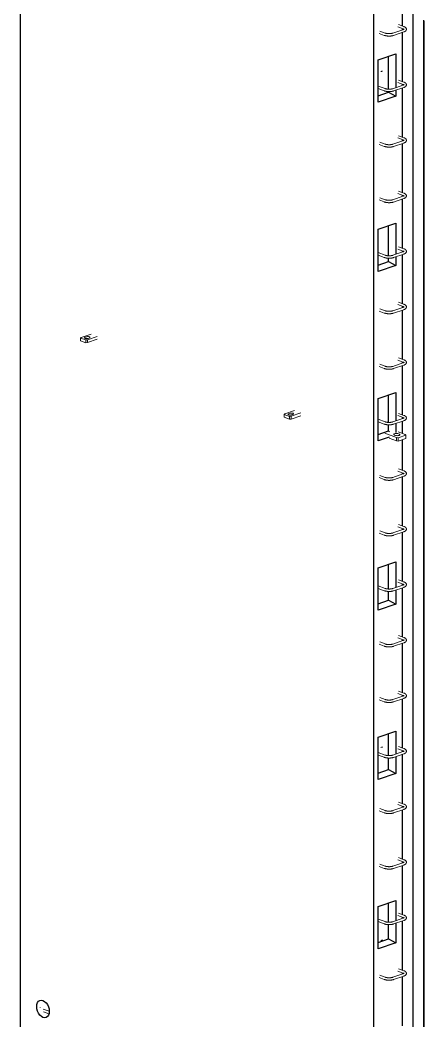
# Model space of a CAD drawing. Header units: millimetres. Extents: x -1273 to 12371, y 1067 to 19111.
# Drawn here: x 11035 to 12371, y 4314 to 7625 of the extents above; entities that cross this region are included whole.
import ezdxf

# ---------------------------------------------------------------- set-up
doc = ezdxf.new("R2010")
doc.units = ezdxf.units.MM
for name, color, linetype, lineweight in [('A-GENM', 13, 'Continuous', 18), ('A-WALL', 113, 'Continuous', 25), ('S-RBAR', 171, 'Continuous', 18)]:
    doc.layers.add(name, color=color, linetype=linetype, lineweight=lineweight)

# ---------------------------------------------------------------- blocks, each defined once
blk = doc.blocks.new('Rebar Bar - Part 776176355-431004-3D Ortho')
at = {"layer": 'S-RBAR'}
blk.add_polyline3d([(12584, 4359, 0), (12584, 4359.1, 0), (12583.9, 4359.3, 0), (12583.9, 4359.3, 0), (12583.9, 4359.4, 0), (12583.9, 4359.5, 0)], dxfattribs=at)
blk = doc.blocks.new('Rebar Bar - Part 2031897438-431004-3D Ortho')
at = {"layer": 'S-RBAR'}
for p, q in [((12613.6, 4345.9), (12593.7, 4353.3)), ((12594.5, 4344.5), (12612.4, 4337.8))]:
    blk.add_line(p, q, dxfattribs=at)
blk = doc.blocks.new('Rebar Bar - Part 776176355-V2-3D Ortho')
at = {"layer": 'S-RBAR'}
blk.add_polyline3d([(13710.3, 9690.3, 0), (13711.6, 9690.6, 0), (13712.8, 9690.9, 0), (13714, 9691.3, 0), (13715.1, 9691.7, 0), (13715.5, 9691.8, 0)], dxfattribs=at)
blk = doc.blocks.new('RR spread anchor face based - RR-SA-2_5-150-1726819-3D Ortho')
at = {"layer": 'A-GENM'}
for p, q in [((12751.6, 10828.9), (12719.1, 10817.8)), ((12719.1, 10817.8), (12717.2, 10815.9)), ((12717.2, 10815.9), (12734.4, 10809.4)), ((12717.2, 10815.9), (12717.2, 10806.5)), ((12734.4, 10800.1), (12717.2, 10806.5)), ((12732.2, 10818.3), (12736.5, 10819.8)), ((12734.4, 10809.4), (12739.8, 10810)), ((12734.4, 10809.4), (12734.4, 10800.1)), ((12739.8, 10800.7), (12734.4, 10800.1)), ((12739.8, 10810), (12772.3, 10821.1)), ((12772.3, 10811.8), (12739.8, 10800.7)), ((12739.8, 10810), (12739.8, 10800.7)), ((12746.2, 10816.1), (12741.9, 10814.7))]:
    blk.add_line(p, q, dxfattribs=at)
for points in [[(12741.9, 10814.7, 0), (12740.4, 10814.3, 0), (12738.7, 10814, 0), (12736.9, 10814, 0), (12735.1, 10814.1, 0), (12733.4, 10814.3, 0), (12732, 10814.7, 0), (12730.9, 10815.3, 0), (12730.2, 10815.9, 0), (12730, 10816.5, 0), (12730.3, 10817.2, 0), (12731.1, 10817.8, 0), (12732.2, 10818.3, 0)], [(12736.5, 10819.8, 0), (12738, 10820.2, 0), (12739.7, 10820.4, 0), (12741.5, 10820.5, 0), (12743.3, 10820.4, 0), (12745, 10820.1, 0), (12746.4, 10819.7, 0), (12747.5, 10819.2, 0), (12748.2, 10818.6, 0)], [(12748.4, 10817.9, 0), (12748.1, 10817.3, 0), (12747.3, 10816.7, 0), (12746.2, 10816.1, 0)]]:
    blk.add_polyline3d(points, dxfattribs=at)
blk = doc.blocks.new('Rebar Bar - Part 3166313199-431004-3D Ortho')
at = {"layer": 'S-RBAR'}
for p, q in [((13766, 11276), (13783.4, 11269.4)), ((13786.3, 11276.9), (13768.5, 11283.6))]:
    blk.add_line(p, q, dxfattribs=at)
blk = doc.blocks.new('Rebar Bar - Part 2227165887-431004-3D Ortho')
at = {"layer": 'S-RBAR'}
for points in [[(13786.5, 11268.8, 0), (13786.5, 11268.8, 0), (13786.5, 11268.7, 0), (13786.4, 11268.6, 0), (13786.3, 11268.5, 0), (13786.1, 11268.4, 0), (13785.9, 11268.3, 0), (13785.7, 11268.1, 0), (13785.4, 11267.9, 0), (13785.1, 11267.8, 0), (13784.8, 11267.6, 0), (13784.4, 11267.4, 0), (13784, 11267.3, 0), (13783.6, 11267.1, 0), (13783.2, 11266.9, 0), (13782.9, 11266.8, 0)], [(13786.5, 11267.7, 0), (13786.5, 11267.7, 0), (13786.4, 11267.8, 0), (13786.3, 11267.9, 0), (13786.1, 11268, 0), (13785.9, 11268.2, 0), (13785.7, 11268.3, 0), (13785.4, 11268.5, 0), (13785.1, 11268.7, 0), (13784.8, 11268.8, 0), (13784.4, 11269, 0), (13784, 11269.2, 0), (13783.6, 11269.4, 0), (13783.4, 11269.4, 0)], [(13786.3, 11276.9, 0), (13786.9, 11276.7, 0), (13787.5, 11276.4, 0), (13788.1, 11276.1, 0), (13788.7, 11275.8, 0), (13789.3, 11275.5, 0), (13789.8, 11275.2, 0), (13790.4, 11274.8, 0), (13790.9, 11274.5, 0), (13791.4, 11274.1, 0), (13791.8, 11273.7, 0), (13792.3, 11273.2, 0), (13792.7, 11272.7, 0), (13793.1, 11272.2, 0), (13793.4, 11271.6, 0), (13793.8, 11271, 0), (13794, 11270.4, 0), (13794.2, 11269.7, 0), (13794.3, 11269, 0), (13794.4, 11268.3, 0), (13794.3, 11267.5, 0), (13794.2, 11266.8, 0), (13794, 11266.1, 0), (13793.8, 11265.5, 0), (13793.5, 11264.9, 0), (13793.1, 11264.3, 0), (13792.7, 11263.8, 0), (13792.3, 11263.3, 0), (13791.9, 11262.8, 0), (13791.4, 11262.4, 0), (13790.9, 11262, 0), (13790.4, 11261.6, 0), (13789.9, 11261.3, 0), (13789.3, 11261, 0), (13788.8, 11260.6, 0), (13788.2, 11260.3, 0), (13787.6, 11260.1, 0), (13787, 11259.8, 0), (13786.3, 11259.5, 0), (13785.7, 11259.3, 0), (13785.5, 11259.2, 0)]]:
    blk.add_polyline3d(points, dxfattribs=at)
blk = doc.blocks.new('Rebar Bar - Part 981547073-431004-3D Ortho')
at = {"layer": 'S-RBAR'}
for p, q in [((13782.9, 11266.8), (13749.6, 11255.4)), ((13752.2, 11247.9), (13785.5, 11259.2))]:
    blk.add_line(p, q, dxfattribs=at)
blk = doc.blocks.new('Rebar Bar - Part 2227165887-V4-3D Ortho')
at = {"layer": 'S-RBAR'}
for points in [[(13721.2, 11248.1, 0), (13721.9, 11247.9, 0), (13722.6, 11247.7, 0), (13723.3, 11247.5, 0), (13724, 11247.3, 0), (13724.7, 11247.1, 0), (13725.4, 11246.9, 0), (13726.2, 11246.7, 0), (13727, 11246.6, 0), (13727.7, 11246.4, 0), (13728.5, 11246.3, 0), (13729.3, 11246.2, 0), (13730.2, 11246.1, 0), (13731, 11246, 0), (13731.8, 11245.9, 0), (13732.6, 11245.8, 0), (13733.5, 11245.8, 0), (13734.3, 11245.7, 0), (13735.2, 11245.7, 0), (13736.1, 11245.7, 0), (13736.9, 11245.7, 0), (13737.8, 11245.7, 0), (13738.6, 11245.7, 0), (13739.5, 11245.7, 0), (13740.3, 11245.8, 0), (13741.2, 11245.8, 0), (13742, 11245.9, 0), (13742.9, 11245.9, 0), (13743.7, 11246, 0), (13744.5, 11246.1, 0), (13745.3, 11246.3, 0), (13746.1, 11246.4, 0), (13746.9, 11246.5, 0), (13747.7, 11246.7, 0), (13748.4, 11246.8, 0), (13749.2, 11247, 0), (13749.9, 11247.2, 0), (13750.6, 11247.4, 0), (13751.3, 11247.6, 0), (13752, 11247.8, 0), (13752.2, 11247.9, 0)], [(13724, 11255.6, 0), (13724.5, 11255.5, 0), (13725, 11255.3, 0), (13725.5, 11255.1, 0), (13726.1, 11255, 0), (13726.6, 11254.8, 0), (13727.2, 11254.7, 0), (13727.8, 11254.6, 0), (13728.5, 11254.4, 0), (13729.1, 11254.3, 0), (13729.8, 11254.2, 0), (13730.4, 11254.1, 0), (13731.1, 11254, 0), (13731.8, 11253.9, 0), (13732.5, 11253.9, 0), (13733.3, 11253.8, 0), (13734, 11253.8, 0), (13734.7, 11253.7, 0), (13735.5, 11253.7, 0), (13736.2, 11253.7, 0), (13736.9, 11253.7, 0), (13737.7, 11253.7, 0), (13738.4, 11253.7, 0), (13739.2, 11253.7, 0), (13739.9, 11253.7, 0), (13740.6, 11253.8, 0), (13741.3, 11253.8, 0), (13742.1, 11253.9, 0), (13742.8, 11254, 0), (13743.5, 11254.1, 0), (13744.1, 11254.2, 0), (13744.8, 11254.3, 0), (13745.5, 11254.4, 0), (13746.1, 11254.5, 0), (13746.7, 11254.6, 0), (13747.3, 11254.8, 0), (13747.9, 11254.9, 0), (13748.4, 11255.1, 0), (13749, 11255.2, 0), (13749.5, 11255.4, 0), (13749.6, 11255.4, 0)]]:
    blk.add_polyline3d(points, dxfattribs=at)
blk = doc.blocks.new('Rebar Bar - Part 3131074535-431004-3D Ortho')
at = {"layer": 'S-RBAR'}
for p, q in [((13724, 11255.6), (13706.6, 11262.2)), ((13703.8, 11254.7), (13721.2, 11248.1))]:
    blk.add_line(p, q, dxfattribs=at)
blk = doc.blocks.new('Rebar Bar - Part 3131074535-V12-3D Ortho')
at = {"layer": 'S-RBAR'}
for p, q in [((13724, 9051.2), (13701.5, 9059.7)), ((13701.5, 9051.2), (13721.2, 9043.8))]:
    blk.add_line(p, q, dxfattribs=at)
blk = doc.blocks.new('RR spread anchor face based - RR-SA-4_0-320-V16-3D Ortho')
at = {"layer": 'A-GENM'}
for p, q in [((13723, 6258.3), (13761.8, 6243.7)), ((13790.7, 6253.6), (13766.6, 6262.7)), ((13761.8, 6232.5), (13737.6, 6241.6)), ((13757.8, 6250.9), (13755, 6252)), ((13761.8, 6243.7), (13767.1, 6243)), ((13761.8, 6232.5), (13761.8, 6243.7)), ((13767.1, 6231.8), (13761.8, 6232.5)), ((13767.1, 6243), (13792.4, 6251.7)), ((13767.1, 6243), (13767.1, 6231.8)), ((13792.4, 6240.5), (13767.1, 6231.8)), ((13768.1, 6256.4), (13770.8, 6255.4)), ((13792.4, 6251.7), (13790.7, 6253.6)), ((13792.4, 6251.7), (13792.4, 6240.5))]:
    blk.add_line(p, q, dxfattribs=at)
for points in [[(13755, 6252, 0), (13753.7, 6252.6, 0), (13752.8, 6253.4, 0), (13752.6, 6254.3, 0), (13752.9, 6255.1, 0), (13753.9, 6255.9, 0), (13755.3, 6256.5, 0), (13757.2, 6257, 0), (13759.4, 6257.3, 0), (13761.8, 6257.4, 0), (13764.1, 6257.3, 0), (13766.2, 6256.9, 0), (13768.1, 6256.4, 0)], [(13773.3, 6253.1, 0), (13773, 6252.2, 0), (13772, 6251.5, 0), (13770.5, 6250.8, 0), (13768.6, 6250.3, 0), (13766.4, 6250, 0), (13764.1, 6249.9, 0), (13761.8, 6250, 0), (13759.6, 6250.4, 0), (13757.8, 6250.9, 0)], [(13770.8, 6255.4, 0), (13772.2, 6254.7, 0), (13773.1, 6253.9, 0)]]:
    blk.add_polyline3d(points, dxfattribs=at)

msp = doc.modelspace()

# ---------------------------------------------------------------- linework, layer by layer
at = {"layer": 'A-WALL'}
for p, q in [((12334.17813, 11346.57536), (12334.17813, 2893.39907)), ((11035.22438, 11123.92166), (11035.22438, 3308.76507)), ((12205.27229, 2869.1299), (12205.27229, 10742.36558)), ((12299.33109, 7604.88585), (12299.33109, 7767.46971)), ((12370.35273, 2905.77131), (12370.35273, 7624.80256)), ((12370.68517, 7620.53438), (12370.35273, 7624.80256)), ((12370.68517, 7620.53438), (12370.68517, 2910.84091)), ((12299.33109, 7592.19467), (12299.33109, 7596.34219)), ((12299.33109, 7421.18654), (12299.33109, 7583.77041)), ((12219.74288, 7492.75267), (12277.62522, 7512.54927)), ((12219.74288, 7352.72214), (12219.74288, 7492.75267)), ((12253.13258, 7395.99984), (12253.13258, 7504.17244)), ((12277.62522, 7512.54927), (12277.62522, 7400.9667)), ((12219.66453, 7374.41727), (12253.13258, 7385.86383)), ((12253.13258, 7385.86383), (12253.13258, 7388.21285)), ((12253.13258, 7385.86383), (12277.62522, 7372.51874)), ((12277.62522, 7392.62206), (12277.62522, 7372.51874)), ((12299.33109, 7408.49537), (12299.33109, 7412.64288)), ((12299.33109, 7237.48724), (12299.33109, 7400.0711)), ((12277.62522, 7372.51874), (12219.74288, 7352.72214)), ((12299.33109, 7224.79606), (12299.33109, 7228.94357)), ((12299.33109, 7053.78793), (12299.33109, 7216.37179)), ((12299.33109, 7041.09675), (12299.33109, 7045.24426)), ((12299.33109, 6870.08862), (12299.33109, 7032.67248)), ((12219.74288, 6932.63056), (12277.62522, 6952.42715)), ((12219.74288, 6792.60003), (12219.74288, 6932.63056)), ((12253.13258, 6844.90191), (12253.13258, 6944.05032)), ((12277.62522, 6952.42715), (12277.62522, 6849.86877)), ((12299.33109, 6857.39744), (12299.33109, 6861.54496)), ((12219.74288, 6814.32195), (12253.13258, 6825.74171)), ((12253.13258, 6825.74171), (12253.13258, 6837.11493)), ((12253.13258, 6825.74171), (12277.62522, 6812.39663)), ((12277.62522, 6841.52413), (12277.62522, 6812.39663)), ((12299.33109, 6686.38931), (12299.33109, 6848.95982)), ((12277.62522, 6812.39663), (12219.74288, 6792.60003)), ((12299.33109, 6673.69813), (12299.33109, 6677.84565)), ((12299.33109, 6502.69), (12299.33109, 6665.27386)), ((12299.33109, 6489.99882), (12299.33109, 6494.14634)), ((12299.33109, 6318.99069), (12299.33109, 6481.57455)), ((12219.74288, 6372.50844), (12277.62522, 6392.30504)), ((12277.62522, 6392.30504), (12277.62522, 6298.77084)), ((12219.74288, 6232.47791), (12219.74288, 6372.50844)), ((12253.13258, 6293.80399), (12253.13258, 6383.9282)), ((12299.33109, 6306.29951), (12299.33109, 6310.44703)), ((12299.33109, 6257.24695), (12299.33109, 6297.87524)), ((12219.74288, 6254.19983), (12253.13258, 6265.6196)), ((12253.13258, 6265.6196), (12253.13258, 6286.017)), ((12253.13258, 6265.6196), (12256.80647, 6263.61783)), ((12277.62522, 6290.4262), (12277.62522, 6260.20957)), ((12255.91934, 6244.85078), (12219.74288, 6232.47791)), ((12299.33109, 6135.29138), (12299.33109, 6236.61236)), ((12299.33109, 6122.6002), (12299.33109, 6126.74772)), ((12299.33109, 5951.59207), (12299.33109, 6114.17593)), ((12299.33109, 5938.90089), (12299.33109, 5943.04841)), ((12299.33109, 5767.89276), (12299.33109, 5930.47662)), ((12219.74288, 5812.38632), (12277.62522, 5832.18292)), ((12277.62522, 5832.18292), (12277.62522, 5747.67292)), ((12219.74288, 5672.35579), (12219.74288, 5812.38632)), ((12253.13258, 5742.70606), (12253.13258, 5823.80608)), ((12253.13258, 5705.49748), (12253.13258, 5734.91907)), ((12277.62522, 5739.32828), (12277.62522, 5692.15239)), ((12299.33109, 5755.20158), (12299.33109, 5759.3491)), ((12299.33109, 5584.19345), (12299.33109, 5746.77731)), ((12219.74288, 5694.07772), (12253.13258, 5705.49748)), ((12253.13258, 5705.49748), (12277.62522, 5692.15239)), ((12277.62522, 5692.15239), (12219.74288, 5672.35579)), ((12299.33109, 5571.50227), (12299.33109, 5575.64979)), ((12299.33109, 5400.49414), (12299.33109, 5563.078)), ((12299.33109, 5387.80296), (12299.33109, 5391.95048)), ((12299.33109, 5216.79483), (12299.33109, 5379.3787)), ((12219.74288, 5252.2642), (12277.62522, 5272.0608)), ((12277.62522, 5272.0608), (12277.62522, 5196.57499)), ((12219.74288, 5112.23367), (12219.74288, 5252.2642)), ((12253.13258, 5191.60813), (12253.13258, 5263.68397)), ((12299.33109, 5204.10366), (12299.33109, 5208.25117)), ((12253.13258, 5145.37536), (12253.13258, 5183.82114)), ((12277.62522, 5188.23035), (12277.62522, 5132.03027)), ((12299.33109, 5033.09552), (12299.33109, 5195.67939)), ((12219.74288, 5133.9556), (12253.13258, 5145.37536)), ((12277.62522, 5132.03027), (12219.74288, 5112.23367)), ((12253.13258, 5145.37536), (12277.62522, 5132.03027)), ((12299.33109, 5020.40435), (12299.33109, 5024.55186)), ((12299.33109, 4849.39622), (12299.33109, 5011.98008)), ((12299.33109, 4836.70504), (12299.33109, 4840.85255)), ((12299.33109, 4665.69691), (12299.33109, 4828.28077)), ((12219.74288, 4692.14209), (12277.62522, 4711.93869)), ((12253.13258, 4640.5102), (12253.13258, 4703.56185)), ((12277.62522, 4711.93869), (12277.62522, 4645.47706)), ((12219.74288, 4552.11156), (12219.74288, 4692.14209)), ((12277.62522, 4637.13242), (12277.62522, 4571.90816)), ((12299.33109, 4653.18212), (12299.33109, 4657.15324)), ((12299.33109, 4481.9976), (12299.33109, 4644.58146)), ((12253.13258, 4585.25324), (12253.13258, 4632.72322)), ((12219.74288, 4573.83348), (12253.13258, 4585.25324)), ((12277.62522, 4571.90816), (12219.74288, 4552.11156)), ((12253.13258, 4585.25324), (12277.62522, 4571.90816)), ((12299.33109, 4469.30642), (12299.33109, 4473.45394)), ((12299.33109, 4298.29829), (12299.33109, 4460.88215))]:
    msp.add_line(p, q, dxfattribs=at)
for points in [[(11111.15669, 4325.79546, 0), (11105.79686, 4328.76365, 0), (11100.80229, 4333.43814, 0), (11096.51335, 4339.50036, 0), (11093.22233, 4346.53719, 0), (11091.15352, 4354.06907, 0), (11090.44788, 4361.58272, 0), (11091.15352, 4368.56609, 0), (11093.22233, 4374.54329, 0), (11096.51335, 4379.10698, 0), (11100.80229, 4381.94614, 0), (11105.79686, 4382.86729, 0), (11111.15669, 4381.80767, 0)], [(11111.15669, 4381.80767, 0), (11116.51653, 4378.83947, 0), (11121.5111, 4374.16498, 0), (11125.80003, 4368.10276, 0), (11129.09105, 4361.06594, 0), (11131.15987, 4353.53406, 0), (11131.86551, 4346.02041, 0), (11131.15987, 4339.03703, 0), (11129.09105, 4333.05983, 0), (11125.80003, 4328.49615, 0), (11121.5111, 4325.65699, 0), (11116.51653, 4324.73583, 0), (11111.15669, 4325.79546, 0)]]:
    msp.add_polyline3d(points, dxfattribs=at)

# ---------------------------------------------------------------- block references
at = {"layer": 'A-GENM'}
for name, p in [('RR spread anchor face based - RR-SA-2_5-150-1726819-3D Ortho', (-1481.71261, -4242.92504)), ('RR spread anchor face based - RR-SA-2_5-150-1726819-3D Ortho', (-808.6762, -4495.81252)), ('RR spread anchor face based - RR-SA-4_0-320-V16-3D Ortho', (-1481.71261, 0))]:
    msp.add_blockref(name, p, dxfattribs=at)
at = {"layer": 'S-RBAR'}
for name, p in [('Rebar Bar - Part 3131074535-431004-3D Ortho', (-1481.71261, -3673.98618)), ('Rebar Bar - Part 981547073-431004-3D Ortho', (-1481.71261, -3673.98618)), ('Rebar Bar - Part 3166313199-431004-3D Ortho', (-1481.71261, -3673.98618)), ('Rebar Bar - Part 2227165887-431004-3D Ortho', (-1481.71261, -3673.98618)), ('Rebar Bar - Part 2227165887-V4-3D Ortho', (-1481.71261, -3673.98618)), ('Rebar Bar - Part 776176355-V2-3D Ortho', (-1481.71261, -2235.64126)), ('Rebar Bar - Part 3166313199-431004-3D Ortho', (-1481.71261, -3857.68549)), ('Rebar Bar - Part 2227165887-431004-3D Ortho', (-1481.71261, -3857.68549)), ('Rebar Bar - Part 3131074535-V12-3D Ortho', (-1481.71261, -1653.29378)), ('Rebar Bar - Part 2227165887-V4-3D Ortho', (-1481.71261, -3857.68549)), ('Rebar Bar - Part 981547073-431004-3D Ortho', (-1481.71261, -3857.68549)), ('Rebar Bar - Part 3131074535-431004-3D Ortho', (-1481.71261, -4041.3848)), ('Rebar Bar - Part 981547073-431004-3D Ortho', (-1481.71261, -4041.3848)), ('Rebar Bar - Part 3166313199-431004-3D Ortho', (-1481.71261, -4041.3848)), ('Rebar Bar - Part 2227165887-431004-3D Ortho', (-1481.71261, -4041.3848)), ('Rebar Bar - Part 2227165887-V4-3D Ortho', (-1481.71261, -4041.3848)), ('Rebar Bar - Part 3166313199-431004-3D Ortho', (-1481.71261, -4225.08411)), ('Rebar Bar - Part 3131074535-431004-3D Ortho', (-1481.71261, -4225.08411)), ('Rebar Bar - Part 2227165887-V4-3D Ortho', (-1481.71261, -4225.08411)), ('Rebar Bar - Part 981547073-431004-3D Ortho', (-1481.71261, -4225.08411)), ('Rebar Bar - Part 2227165887-431004-3D Ortho', (-1481.71261, -4225.08411)), ('Rebar Bar - Part 3131074535-V12-3D Ortho', (-1481.71261, -2204.39171)), ('Rebar Bar - Part 981547073-431004-3D Ortho', (-1481.71261, -4408.78342)), ('Rebar Bar - Part 3166313199-431004-3D Ortho', (-1481.71261, -4408.78342)), ('Rebar Bar - Part 2227165887-431004-3D Ortho', (-1481.71261, -4408.78342)), ('Rebar Bar - Part 2227165887-V4-3D Ortho', (-1481.71261, -4408.78342)), ('Rebar Bar - Part 3166313199-431004-3D Ortho', (-1481.71261, -4592.48273)), ('Rebar Bar - Part 3131074535-431004-3D Ortho', (-1481.71261, -4592.48273)), ('Rebar Bar - Part 2227165887-V4-3D Ortho', (-1481.71261, -4592.48273)), ('Rebar Bar - Part 981547073-431004-3D Ortho', (-1481.71261, -4592.48273)), ('Rebar Bar - Part 2227165887-431004-3D Ortho', (-1481.71261, -4592.48273)), ('Rebar Bar - Part 981547073-431004-3D Ortho', (-1481.71261, -4776.18204)), ('Rebar Bar - Part 3166313199-431004-3D Ortho', (-1481.71261, -4776.18204)), ('Rebar Bar - Part 2227165887-431004-3D Ortho', (-1481.71261, -4776.18204)), ('Rebar Bar - Part 3131074535-431004-3D Ortho', (-1481.71261, -4776.18204)), ('Rebar Bar - Part 2227165887-V4-3D Ortho', (-1481.71261, -4776.18204)), ('Rebar Bar - Part 3131074535-V12-3D Ortho', (-1481.71261, -2755.48964)), ('Rebar Bar - Part 2227165887-V4-3D Ortho', (-1481.71261, -4959.88135)), ('Rebar Bar - Part 981547073-431004-3D Ortho', (-1481.71261, -4959.88135)), ('Rebar Bar - Part 3166313199-431004-3D Ortho', (-1481.71261, -4959.88135)), ('Rebar Bar - Part 2227165887-431004-3D Ortho', (-1481.71261, -4959.88135)), ('Rebar Bar - Part 3166313199-431004-3D Ortho', (-1481.71261, -5143.58066)), ('Rebar Bar - Part 2227165887-431004-3D Ortho', (-1481.71261, -5143.58066)), ('Rebar Bar - Part 3131074535-431004-3D Ortho', (-1481.71261, -5143.58066)), ('Rebar Bar - Part 2227165887-V4-3D Ortho', (-1481.71261, -5143.58066)), ('Rebar Bar - Part 981547073-431004-3D Ortho', (-1481.71261, -5143.58066)), ('Rebar Bar - Part 3131074535-431004-3D Ortho', (-1481.71261, -5327.27997)), ('Rebar Bar - Part 2227165887-V4-3D Ortho', (-1481.71261, -5327.27997)), ('Rebar Bar - Part 981547073-431004-3D Ortho', (-1481.71261, -5327.27997)), ('Rebar Bar - Part 3166313199-431004-3D Ortho', (-1481.71261, -5327.27997)), ('Rebar Bar - Part 2227165887-431004-3D Ortho', (-1481.71261, -5327.27997)), ('Rebar Bar - Part 3166313199-431004-3D Ortho', (-1481.71261, -5510.97928)), ('Rebar Bar - Part 2227165887-431004-3D Ortho', (-1481.71261, -5510.97928)), ('Rebar Bar - Part 3131074535-V12-3D Ortho', (-1481.71261, -3306.58757)), ('Rebar Bar - Part 2227165887-V4-3D Ortho', (-1481.71261, -5510.97928)), ('Rebar Bar - Part 981547073-431004-3D Ortho', (-1481.71261, -5510.97928)), ('Rebar Bar - Part 3131074535-431004-3D Ortho', (-1481.71261, -5694.67859)), ('Rebar Bar - Part 981547073-431004-3D Ortho', (-1481.71261, -5694.67859)), ('Rebar Bar - Part 3166313199-431004-3D Ortho', (-1481.71261, -5694.67859)), ('Rebar Bar - Part 2227165887-431004-3D Ortho', (-1481.71261, -5694.67859)), ('Rebar Bar - Part 2227165887-V4-3D Ortho', (-1481.71261, -5694.67859)), ('Rebar Bar - Part 3166313199-431004-3D Ortho', (-1481.71261, -5878.3779)), ('Rebar Bar - Part 2227165887-431004-3D Ortho', (-1481.71261, -5878.3779)), ('Rebar Bar - Part 3131074535-431004-3D Ortho', (-1481.71261, -5878.3779)), ('Rebar Bar - Part 2227165887-V4-3D Ortho', (-1481.71261, -5878.3779)), ('Rebar Bar - Part 981547073-431004-3D Ortho', (-1481.71261, -5878.3779)), ('Rebar Bar - Part 3131074535-V12-3D Ortho', (-1481.71261, -3857.68549)), ('Rebar Bar - Part 776176355-V2-3D Ortho', (-1481.71261, -4471.28252)), ('Rebar Bar - Part 981547073-431004-3D Ortho', (-1481.71261, -6062.0772)), ('Rebar Bar - Part 3166313199-431004-3D Ortho', (-1481.71261, -6062.0772)), ('Rebar Bar - Part 2227165887-431004-3D Ortho', (-1481.71261, -6062.0772)), ('Rebar Bar - Part 2227165887-V4-3D Ortho', (-1481.71261, -6062.0772)), ('Rebar Bar - Part 3166313199-431004-3D Ortho', (-1481.71261, -6245.77651)), ('Rebar Bar - Part 3131074535-431004-3D Ortho', (-1481.71261, -6245.77651)), ('Rebar Bar - Part 2227165887-V4-3D Ortho', (-1481.71261, -6245.77651)), ('Rebar Bar - Part 981547073-431004-3D Ortho', (-1481.71261, -6245.77651)), ('Rebar Bar - Part 2227165887-431004-3D Ortho', (-1481.71261, -6245.77651)), ('Rebar Bar - Part 981547073-431004-3D Ortho', (-1481.71261, -6429.47582)), ('Rebar Bar - Part 3166313199-431004-3D Ortho', (-1481.71261, -6429.47582)), ('Rebar Bar - Part 2227165887-431004-3D Ortho', (-1481.71261, -6429.47582)), ('Rebar Bar - Part 3131074535-431004-3D Ortho', (-1481.71261, -6429.47582)), ('Rebar Bar - Part 2227165887-V4-3D Ortho', (-1481.71261, -6429.47582)), ('Rebar Bar - Part 3166313199-431004-3D Ortho', (-1481.71261, -6613.17513)), ('Rebar Bar - Part 3131074535-V12-3D Ortho', (-1481.71261, -4408.78342)), ('Rebar Bar - Part 2227165887-V4-3D Ortho', (-1481.71261, -6613.17513)), ('Rebar Bar - Part 981547073-431004-3D Ortho', (-1481.71261, -6613.17513)), ('Rebar Bar - Part 2227165887-431004-3D Ortho', (-1481.71261, -6613.17513)), ('Rebar Bar - Part 776176355-V2-3D Ortho', (-1481.71261, -5110.03716)), ('Rebar Bar - Part 981547073-431004-3D Ortho', (-1481.71261, -6796.87444)), ('Rebar Bar - Part 3166313199-431004-3D Ortho', (-1481.71261, -6796.87444)), ('Rebar Bar - Part 2227165887-431004-3D Ortho', (-1481.71261, -6796.87444)), ('Rebar Bar - Part 3131074535-431004-3D Ortho', (-1481.71261, -6796.87444)), ('Rebar Bar - Part 2227165887-V4-3D Ortho', (-1481.71261, -6796.87444)), ('Rebar Bar - Part 776176355-431004-3D Ortho', (-1481.71261, 0)), ('Rebar Bar - Part 2031897438-431004-3D Ortho', (-1481.71261, 0))]:
    msp.add_blockref(name, p, dxfattribs=at)

doc.saveas('drawing.dxf')
